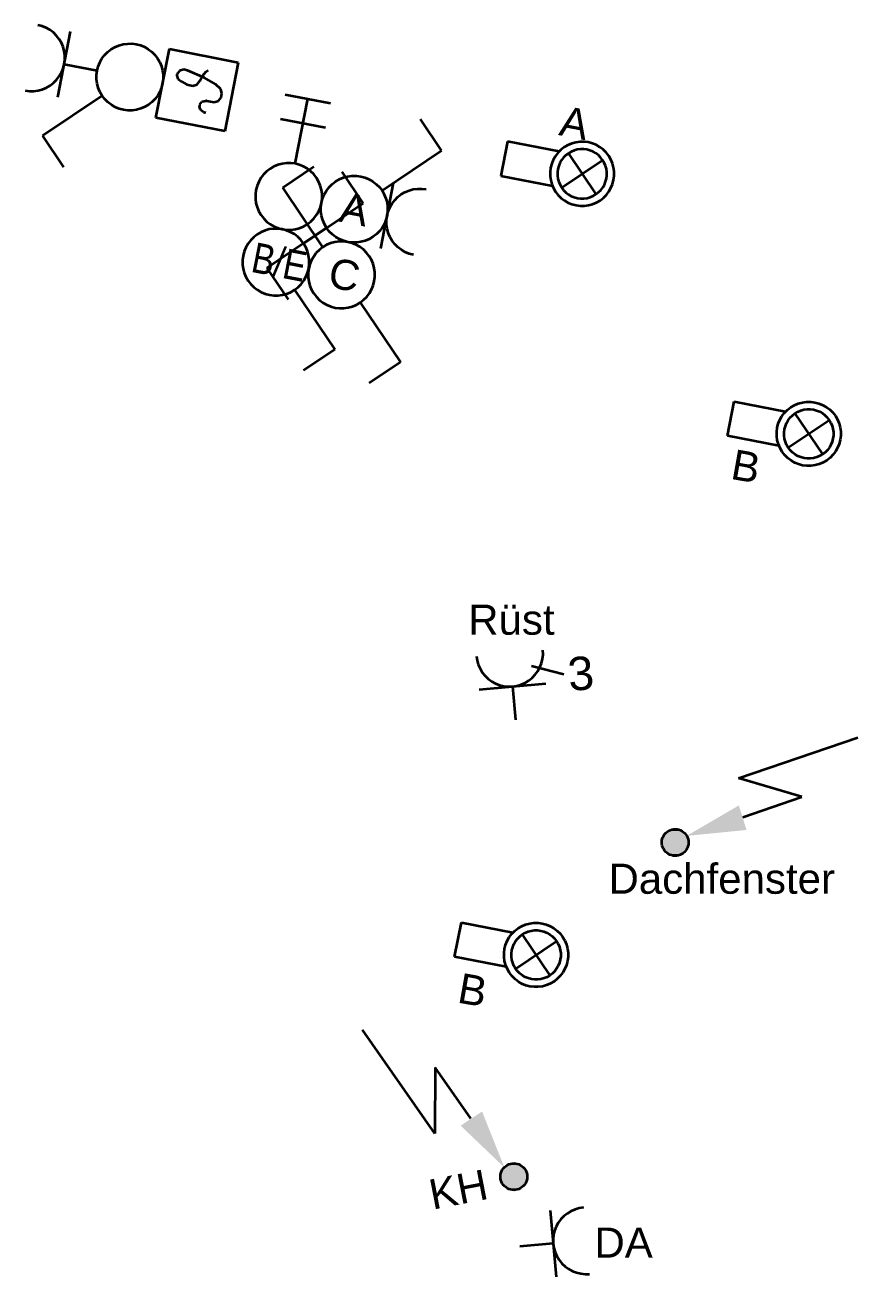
# Model space of a CAD drawing. Extents: x 800 to 1481, y 55 to 490.
# Drawn here: x 1322.61 to 1347.53, y 335.06 to 372.51 of the extents above; entities that cross this region are included whole.
import ezdxf

# ---------------------------------------------------------------- set-up
doc = ezdxf.new("R2010")
doc.units = 0
doc.layers.get('0').update_dxf_attribs({"lineweight": 18})
for name, color, linetype, lineweight, true_color in [('E_Kraft', 1, 'Continuous', 35, 0xff0000), ('E_Licht', 7, 'Continuous', 35, 0x0080ff), ('E_RTH', 5, 'Continuous', 35, 0x0000ff), ('E_Starkstrom', 1, 'Continuous', 35, 0xff0000)]:
    doc.layers.add(name, color=color, linetype=linetype, lineweight=lineweight, true_color=true_color)
doc.styles.get("Standard").update_dxf_attribs({"font": 'arial.ttf'})

# ---------------------------------------------------------------- blocks, each defined once
blk = doc.blocks.new('Storentaster_ UP-A0Q9B2D5AY', base_point=(1329.499, 366.384))
at = {"color": 0, "lineweight": -2}
for p, q in [((1330.389, 370.434), (1331.744, 370.17)), ((1330.688, 368.363), (1331.066, 370.302)), ((1330.247, 369.707), (1331.602, 369.443)), ((1329.938, 368.211), (1329.835, 368.131)), ((1330.051, 368.277), (1329.938, 368.211)), ((1330.172, 368.327), (1330.051, 368.277)), ((1330.298, 368.362), (1330.172, 368.327)), ((1330.428, 368.379), (1330.298, 368.362)), ((1330.559, 368.38), (1330.428, 368.379)), ((1330.688, 368.363), (1330.559, 368.38)), ((1330.815, 368.33), (1330.688, 368.363)), ((1330.936, 368.28), (1330.815, 368.33)), ((1331.049, 368.215), (1330.936, 368.28)), ((1331.154, 368.136), (1331.049, 368.215)), ((1329.599, 367.821), (1329.549, 367.699)), ((1329.664, 367.934), (1329.599, 367.821)), ((1329.743, 368.038), (1329.664, 367.934)), ((1329.835, 368.131), (1329.743, 368.038)), ((1331.246, 368.044), (1331.154, 368.136)), ((1331.326, 367.94), (1331.246, 368.044)), ((1331.392, 367.827), (1331.326, 367.94)), ((1331.443, 367.707), (1331.392, 367.827)), ((1329.516, 367.573), (1329.499, 367.443)), ((1329.499, 367.443), (1329.499, 367.312)), ((1329.549, 367.699), (1329.516, 367.573)), ((1331.477, 367.581), (1331.443, 367.707)), ((1331.495, 367.451), (1331.477, 367.581)), ((1331.495, 367.32), (1331.495, 367.451)), ((1329.499, 367.312), (1329.517, 367.183)), ((1329.517, 367.183), (1329.551, 367.057)), ((1329.551, 367.057), (1329.602, 366.936)), ((1331.396, 366.943), (1331.445, 367.064)), ((1331.445, 367.064), (1331.479, 367.19)), ((1331.479, 367.19), (1331.495, 367.32)), ((1329.602, 366.936), (1329.668, 366.823)), ((1329.668, 366.823), (1329.748, 366.719)), ((1329.748, 366.719), (1329.841, 366.627)), ((1331.159, 366.632), (1331.251, 366.725)), ((1331.251, 366.725), (1331.331, 366.829)), ((1331.331, 366.829), (1331.396, 366.943)), ((1329.841, 366.627), (1329.945, 366.548)), ((1329.945, 366.548), (1330.058, 366.483)), ((1330.058, 366.483), (1330.179, 366.434)), ((1330.179, 366.434), (1330.306, 366.4)), ((1330.306, 366.4), (1330.436, 366.384)), ((1330.436, 366.384), (1330.566, 366.384)), ((1330.566, 366.384), (1330.696, 366.402)), ((1330.696, 366.402), (1330.822, 366.436)), ((1330.822, 366.436), (1330.943, 366.487)), ((1330.943, 366.487), (1331.056, 366.552)), ((1331.056, 366.552), (1331.159, 366.632))]:
    blk.add_line(p, q, dxfattribs=at)
blk = doc.blocks.new('Steckdose T13_ UP_ 3-fach-A0Q9B2DHAY', base_point=(1336.113, 351.726))
at = {"color": 0, "linetype": 'ByBlock', "lineweight": -2, "ltscale": 0.35}
for p, q in [((1336.113, 353.631), (1336.133, 353.502)), ((1338.094, 353.544), (1338.109, 353.674)), ((1338.109, 353.674), (1338.106, 353.805)), ((1336.133, 353.502), (1336.17, 353.376)), ((1336.17, 353.376), (1336.222, 353.256)), ((1336.222, 353.256), (1336.29, 353.144)), ((1337.762, 353.342), (1338.732, 353.087)), ((1337.953, 353.181), (1338.016, 353.295)), ((1338.016, 353.295), (1338.063, 353.417)), ((1338.063, 353.417), (1338.094, 353.544)), ((1336.29, 353.144), (1336.372, 353.042)), ((1336.372, 353.042), (1336.467, 352.952)), ((1336.467, 352.952), (1336.572, 352.875)), ((1336.572, 352.875), (1336.687, 352.812)), ((1337.451, 352.778), (1337.571, 352.831)), ((1337.571, 352.831), (1337.683, 352.899)), ((1337.683, 352.899), (1337.785, 352.981)), ((1337.785, 352.981), (1337.875, 353.075)), ((1337.875, 353.075), (1337.953, 353.181)), ((1336.2, 352.635), (1338.193, 352.809)), ((1336.687, 352.812), (1336.809, 352.764)), ((1336.809, 352.764), (1336.936, 352.733)), ((1336.936, 352.733), (1337.066, 352.719)), ((1337.066, 352.719), (1337.197, 352.722)), ((1337.197, 352.722), (1337.326, 352.742)), ((1337.197, 352.722), (1337.284, 351.726)), ((1337.326, 352.742), (1337.451, 352.778))]:
    blk.add_line(p, q, dxfattribs=at)
at = {"color": 0, "linetype": 'ByBlock', "lineweight": -2, "ltscale": 0.35, "insert": (1338.807, 353.578), "char_height": 1, "attachment_point": 1, "rotation": 4.9956}
blk.add_mtext('{\\fArial;3}', dxfattribs=at)
blk = doc.blocks.new('Bauteilbeschriftung-A0Q9B2DJAY', base_point=(1335.868, 354.27))
at = {"color": 0, "linetype": 'ByBlock', "lineweight": -2, "ltscale": 0.35, "insert": (1335.868, 355.17), "char_height": 0.9, "attachment_point": 1}
blk.add_mtext('{\\fArial;Rüst}', dxfattribs=at)
blk = doc.blocks.new('Steckdose T13_ UP-A0Q9B2DPAY', base_point=(1337.416, 335.055))
at = {"color": 0, "linetype": 'ByBlock', "lineweight": -2, "ltscale": 0.35}
for p, q in [((1339.192, 337.115), (1339.067, 337.078)), ((1339.321, 337.135), (1339.192, 337.115)), ((1338.325, 337.048), (1338.499, 335.055)), ((1338.643, 336.782), (1338.565, 336.676)), ((1338.733, 336.876), (1338.643, 336.782)), ((1338.835, 336.958), (1338.733, 336.876)), ((1338.947, 337.026), (1338.835, 336.958)), ((1339.067, 337.078), (1338.947, 337.026)), ((1338.455, 336.439), (1338.424, 336.312)), ((1338.502, 336.561), (1338.455, 336.439)), ((1338.565, 336.676), (1338.502, 336.561)), ((1338.412, 336.052), (1337.416, 335.965)), ((1338.424, 336.312), (1338.41, 336.182)), ((1338.41, 336.182), (1338.412, 336.052)), ((1338.412, 336.052), (1338.432, 335.922)), ((1338.432, 335.922), (1338.469, 335.797)), ((1338.469, 335.797), (1338.522, 335.677)), ((1338.522, 335.677), (1338.589, 335.565)), ((1338.589, 335.565), (1338.671, 335.463)), ((1338.671, 335.463), (1338.766, 335.373)), ((1338.766, 335.373), (1338.871, 335.295)), ((1338.871, 335.295), (1338.986, 335.232)), ((1338.986, 335.232), (1339.108, 335.185)), ((1339.108, 335.185), (1339.235, 335.154)), ((1339.235, 335.154), (1339.365, 335.14)), ((1339.365, 335.14), (1339.496, 335.142))]:
    blk.add_line(p, q, dxfattribs=at)
blk = doc.blocks.new('Bauteilbeschriftung-A0Q9B2DRAY', base_point=(1339.645, 335.634))
at = {"color": 0, "linetype": 'ByBlock', "lineweight": -2, "ltscale": 0.35, "insert": (1339.645, 336.534), "char_height": 0.9, "attachment_point": 1}
blk.add_mtext('{\\fArial;DA}', dxfattribs=at)
blk = doc.blocks.new('Schalter_ Schema 1_ UP-A0Q9B2DTAY', base_point=(1329.116, 362.175))
at = {"color": 0, "linetype": 'ByBlock', "lineweight": -2, "ltscale": 0.35}
for p, q in [((1332.728, 367.18), (1332.098, 368.115)), ((1330.944, 365.977), (1332.728, 367.18)), ((1329.669, 366.314), (1329.556, 366.248)), ((1329.789, 366.364), (1329.669, 366.314)), ((1329.916, 366.399), (1329.789, 366.364)), ((1330.045, 366.416), (1329.916, 366.399)), ((1330.176, 366.417), (1330.045, 366.416)), ((1330.306, 366.4), (1330.176, 366.417)), ((1330.432, 366.367), (1330.306, 366.4)), ((1330.553, 366.317), (1330.432, 366.367)), ((1330.667, 366.252), (1330.553, 366.317)), ((1329.281, 365.971), (1329.216, 365.857)), ((1329.36, 366.075), (1329.281, 365.971)), ((1329.452, 366.168), (1329.36, 366.075)), ((1329.556, 366.248), (1329.452, 366.168)), ((1330.771, 366.173), (1330.667, 366.252)), ((1330.864, 366.081), (1330.771, 366.173)), ((1330.944, 365.977), (1330.864, 366.081)), ((1331.01, 365.864), (1330.944, 365.977)), ((1329.133, 365.61), (1329.116, 365.48)), ((1329.166, 365.736), (1329.133, 365.61)), ((1329.216, 365.857), (1329.166, 365.736)), ((1331.06, 365.744), (1331.01, 365.864)), ((1331.094, 365.617), (1331.06, 365.744)), ((1331.112, 365.488), (1331.094, 365.617)), ((1329.116, 365.48), (1329.117, 365.349)), ((1329.117, 365.349), (1329.134, 365.22)), ((1329.134, 365.22), (1329.169, 365.094)), ((1331.063, 365.101), (1331.096, 365.227)), ((1331.096, 365.227), (1331.113, 365.357)), ((1331.113, 365.357), (1331.112, 365.488)), ((1329.169, 365.094), (1329.219, 364.973)), ((1329.219, 364.973), (1329.285, 364.86)), ((1329.285, 364.86), (1329.365, 364.756)), ((1330.869, 364.762), (1330.948, 364.866)), ((1330.948, 364.866), (1331.013, 364.98)), ((1331.013, 364.98), (1331.063, 365.101)), ((1329.365, 364.756), (1329.458, 364.664)), ((1329.458, 364.664), (1329.562, 364.585)), ((1329.562, 364.585), (1329.676, 364.52)), ((1329.676, 364.52), (1329.797, 364.47)), ((1329.797, 364.47), (1329.923, 364.437)), ((1329.923, 364.437), (1330.053, 364.421)), ((1330.184, 364.421), (1330.313, 364.439)), ((1330.313, 364.439), (1330.44, 364.473)), ((1330.44, 364.473), (1330.56, 364.523)), ((1330.56, 364.523), (1330.673, 364.589)), ((1330.673, 364.589), (1330.777, 364.669)), ((1330.673, 364.589), (1331.875, 362.805)), ((1330.777, 364.669), (1330.869, 364.762)), ((1330.053, 364.421), (1330.184, 364.421)), ((1331.875, 362.805), (1330.94, 362.175))]:
    blk.add_line(p, q, dxfattribs=at)
blk = doc.blocks.new('Bauteilbeschriftung-A0Q9B2DVAY', base_point=(1329.334, 364.846))
at = {"color": 0, "linetype": 'ByBlock', "lineweight": -2, "ltscale": 0.35, "insert": (1329.507, 366.015), "char_height": 0.9, "attachment_point": 1, "rotation": 348.97}
blk.add_mtext('{\\W0.8;\\fArial;B/E}', dxfattribs=at)
blk = doc.blocks.new('Elektroanschluss-A0Q9B2E1AY', base_point=(1332.705, 337.656))
at = {"color": 0, "linetype": 'ByBlock', "lineweight": -2, "ltscale": 0.35}
for p, q in [((1334.865, 339.346), (1332.705, 342.448)), ((1334.879, 341.323), (1334.865, 339.346)), ((1335.944, 339.793), (1334.879, 341.323)), ((1336.864, 338.209), (1336.887, 338.256)), ((1336.887, 338.256), (1336.916, 338.299)), ((1336.916, 338.299), (1336.951, 338.339)), ((1336.951, 338.339), (1336.99, 338.373)), ((1336.99, 338.373), (1337.034, 338.402)), ((1337.034, 338.402), (1337.081, 338.425)), ((1337.081, 338.425), (1337.13, 338.442)), ((1337.13, 338.442), (1337.182, 338.452)), ((1337.182, 338.452), (1337.234, 338.456)), ((1337.234, 338.456), (1337.286, 338.452)), ((1337.286, 338.452), (1337.337, 338.442)), ((1337.337, 338.442), (1337.387, 338.425)), ((1337.387, 338.425), (1337.434, 338.402)), ((1337.434, 338.402), (1337.477, 338.373)), ((1337.477, 338.373), (1337.517, 338.339)), ((1337.517, 338.339), (1337.551, 338.299)), ((1337.551, 338.299), (1337.58, 338.256)), ((1337.58, 338.256), (1337.603, 338.209)), ((1336.834, 338.056), (1336.837, 338.108)), ((1336.837, 338.004), (1336.834, 338.056)), ((1336.837, 338.108), (1336.847, 338.159)), ((1336.847, 337.952), (1336.837, 338.004)), ((1336.847, 338.159), (1336.864, 338.209)), ((1336.864, 337.903), (1336.847, 337.952)), ((1336.887, 337.856), (1336.864, 337.903)), ((1336.916, 337.812), (1336.887, 337.856)), ((1337.58, 337.856), (1337.551, 337.812)), ((1337.603, 337.903), (1337.58, 337.856)), ((1337.603, 338.209), (1337.62, 338.159)), ((1337.62, 337.952), (1337.603, 337.903)), ((1337.62, 338.159), (1337.63, 338.108)), ((1337.63, 338.004), (1337.62, 337.952)), ((1337.63, 338.108), (1337.634, 338.056)), ((1337.634, 338.056), (1337.63, 338.004)), ((1336.951, 337.773), (1336.916, 337.812)), ((1336.99, 337.739), (1336.951, 337.773)), ((1337.034, 337.709), (1336.99, 337.739)), ((1337.081, 337.686), (1337.034, 337.709)), ((1337.13, 337.67), (1337.081, 337.686)), ((1337.182, 337.659), (1337.13, 337.67)), ((1337.234, 337.656), (1337.182, 337.659)), ((1337.286, 337.659), (1337.234, 337.656)), ((1337.337, 337.67), (1337.286, 337.659)), ((1337.387, 337.686), (1337.337, 337.67)), ((1337.434, 337.709), (1337.387, 337.686)), ((1337.477, 337.739), (1337.434, 337.709)), ((1337.517, 337.773), (1337.477, 337.739)), ((1337.551, 337.812), (1337.517, 337.773))]:
    blk.add_line(p, q, dxfattribs=at)
for points in [[(1336.453, 339.582), (1335.642, 339.582), (1336.284, 340.006)], [(1336.95, 338.332), (1336.453, 339.582), (1335.642, 339.582)], [(1337.62, 338.159), (1336.847, 338.159), (1337.58, 338.256)], [(1336.847, 338.159), (1337.58, 338.256), (1336.887, 338.256)], [(1337.58, 338.256), (1336.887, 338.256), (1337.517, 338.339)], [(1336.887, 338.256), (1337.517, 338.339), (1336.951, 338.339)], [(1337.517, 338.339), (1336.951, 338.339), (1337.434, 338.402)], [(1336.951, 338.339), (1337.434, 338.402), (1337.034, 338.402)], [(1337.517, 338.339), (1336.951, 338.339), (1337.517, 338.339)], [(1336.951, 338.339), (1337.517, 338.339), (1336.951, 338.339)], [(1337.434, 338.402), (1337.034, 338.402), (1337.337, 338.442)], [(1337.034, 338.402), (1337.337, 338.442), (1337.13, 338.442)], [(1337.337, 338.442), (1337.13, 338.442), (1337.234, 338.456)], [(1337.634, 338.056), (1336.834, 338.056), (1337.62, 338.159)], [(1336.834, 338.056), (1337.62, 338.159), (1336.847, 338.159)], [(1336.847, 337.952), (1337.634, 338.056), (1336.834, 338.056)], [(1337.62, 337.952), (1336.847, 337.952), (1337.634, 338.056)], [(1336.887, 337.856), (1337.62, 337.952), (1336.847, 337.952)], [(1337.58, 337.856), (1336.887, 337.856), (1337.62, 337.952)], [(1336.951, 337.773), (1337.58, 337.856), (1336.887, 337.856)], [(1337.517, 337.773), (1336.951, 337.773), (1337.58, 337.856)], [(1337.034, 337.709), (1337.517, 337.773), (1336.951, 337.773)], [(1337.434, 337.709), (1337.034, 337.709), (1337.517, 337.773)], [(1337.13, 337.67), (1337.434, 337.709), (1337.034, 337.709)], [(1337.337, 337.67), (1337.13, 337.67), (1337.434, 337.709)], [(1337.234, 337.656), (1337.337, 337.67), (1337.13, 337.67)]]:
    blk.add_solid(points, dxfattribs=at)
blk = doc.blocks.new('Bauteilbeschriftung-A0Q9B2E3AY', base_point=(1334.629, 337.065))
at = {"color": 0, "linetype": 'ByBlock', "lineweight": -2, "ltscale": 0.35, "insert": (1334.629, 337.949), "char_height": 0.9, "attachment_point": 1, "rotation": 11.03}
blk.add_mtext('{\\fArial;KH}', dxfattribs=at)
blk = doc.blocks.new('Schalter_ Schema 3_ UP-A0Q9B2E5AY', base_point=(1330.317, 361.792))
at = {"color": 0, "linetype": 'ByBlock', "lineweight": -2, "ltscale": 0.35}
for p, q in [((1330.317, 367.65), (1331.252, 368.28)), ((1331.519, 365.865), (1330.317, 367.65)), ((1331.632, 365.931), (1331.519, 365.865)), ((1331.752, 365.982), (1331.632, 365.931)), ((1331.879, 366.016), (1331.752, 365.982)), ((1332.008, 366.034), (1331.879, 366.016)), ((1332.139, 366.034), (1332.008, 366.034)), ((1332.269, 366.018), (1332.139, 366.034)), ((1332.395, 365.984), (1332.269, 366.018)), ((1332.516, 365.935), (1332.395, 365.984)), ((1332.63, 365.87), (1332.516, 365.935)), ((1331.244, 365.588), (1331.179, 365.475)), ((1331.323, 365.692), (1331.244, 365.588)), ((1331.415, 365.785), (1331.323, 365.692)), ((1331.519, 365.865), (1331.415, 365.785)), ((1332.734, 365.79), (1332.63, 365.87)), ((1332.827, 365.698), (1332.734, 365.79)), ((1332.907, 365.595), (1332.827, 365.698)), ((1332.973, 365.482), (1332.907, 365.595)), ((1331.096, 365.227), (1331.079, 365.098)), ((1331.129, 365.354), (1331.096, 365.227)), ((1331.179, 365.475), (1331.129, 365.354)), ((1333.023, 365.361), (1332.973, 365.482)), ((1333.058, 365.235), (1333.023, 365.361)), ((1333.075, 365.105), (1333.058, 365.235)), ((1331.079, 365.098), (1331.08, 364.967)), ((1331.08, 364.967), (1331.097, 364.837)), ((1331.097, 364.837), (1331.132, 364.711)), ((1333.026, 364.718), (1333.059, 364.845)), ((1333.059, 364.845), (1333.076, 364.974)), ((1333.076, 364.974), (1333.075, 365.105)), ((1331.132, 364.711), (1331.182, 364.59)), ((1331.182, 364.59), (1331.248, 364.477)), ((1331.248, 364.477), (1331.328, 364.374)), ((1332.832, 364.38), (1332.911, 364.484)), ((1332.911, 364.484), (1332.976, 364.597)), ((1332.976, 364.597), (1333.026, 364.718)), ((1331.328, 364.374), (1331.421, 364.282)), ((1331.421, 364.282), (1331.525, 364.202)), ((1331.525, 364.202), (1331.639, 364.137)), ((1331.639, 364.137), (1331.76, 364.088)), ((1331.76, 364.088), (1331.886, 364.054)), ((1332.276, 364.056), (1332.403, 364.09)), ((1332.403, 364.09), (1332.523, 364.141)), ((1332.523, 364.141), (1332.636, 364.207)), ((1332.636, 364.207), (1332.74, 364.287)), ((1332.636, 364.207), (1333.838, 362.422)), ((1332.74, 364.287), (1332.832, 364.38)), ((1331.886, 364.054), (1332.016, 364.038)), ((1332.016, 364.038), (1332.147, 364.038)), ((1332.147, 364.038), (1332.276, 364.056)), ((1333.838, 362.422), (1332.903, 361.792))]:
    blk.add_line(p, q, dxfattribs=at)
blk = doc.blocks.new('Bauteilbeschriftung-A0Q9B2E7AY', base_point=(1331.633, 364.531))
at = {"color": 0, "linetype": 'ByBlock', "lineweight": -2, "ltscale": 0.35, "insert": (1331.805, 365.567), "char_height": 0.9, "attachment_point": 1, "rotation": 348.97}
blk.add_mtext('{\\fArial;C}', dxfattribs=at)
blk = doc.blocks.new('LED-Deckenleuchte mit Trafotunnel-A0Q9B30ZAY', base_point=(1336.843, 367.1))
at = {"color": 0, "linetype": 'ByBlock', "lineweight": -2, "ltscale": 0.35}
for p, q in [((1337.042, 369.026), (1336.842, 368.001)), ((1338.587, 368.725), (1337.042, 369.026)), ((1338.966, 368.966), (1338.85, 368.918)), ((1339.087, 368.999), (1338.966, 368.966)), ((1339.212, 369.016), (1339.087, 368.999)), ((1339.337, 369.017), (1339.212, 369.016)), ((1339.462, 369.001), (1339.337, 369.017)), ((1339.583, 368.969), (1339.462, 369.001)), ((1339.7, 368.921), (1339.583, 368.969)), ((1338.478, 368.589), (1338.415, 368.48)), ((1338.554, 368.689), (1338.478, 368.589)), ((1338.642, 368.778), (1338.554, 368.689)), ((1338.742, 368.855), (1338.642, 368.778)), ((1338.789, 368.612), (1338.721, 368.543)), ((1338.85, 368.918), (1338.742, 368.855)), ((1338.866, 368.671), (1338.789, 368.612)), ((1338.949, 368.719), (1338.866, 368.671)), ((1338.866, 368.671), (1339.691, 367.446)), ((1339.038, 368.757), (1338.949, 368.719)), ((1339.131, 368.782), (1339.038, 368.757)), ((1339.227, 368.795), (1339.131, 368.782)), ((1339.324, 368.795), (1339.227, 368.795)), ((1339.42, 368.783), (1339.324, 368.795)), ((1339.513, 368.758), (1339.42, 368.783)), ((1339.602, 368.722), (1339.513, 368.758)), ((1339.686, 368.674), (1339.602, 368.722)), ((1339.763, 368.615), (1339.686, 368.674)), ((1339.809, 368.859), (1339.7, 368.921)), ((1339.832, 368.547), (1339.763, 368.615)), ((1339.909, 368.783), (1339.809, 368.859)), ((1339.998, 368.694), (1339.909, 368.783)), ((1340.075, 368.595), (1339.998, 368.694)), ((1340.138, 368.486), (1340.075, 368.595)), ((1338.336, 368.242), (1338.32, 368.117)), ((1338.368, 368.363), (1338.336, 368.242)), ((1338.415, 368.48), (1338.368, 368.363)), ((1338.553, 368.2), (1338.541, 368.104)), ((1338.578, 368.293), (1338.553, 368.2)), ((1338.615, 368.382), (1338.578, 368.293)), ((1338.663, 368.466), (1338.615, 368.382)), ((1338.721, 368.543), (1338.663, 368.466)), ((1338.666, 367.646), (1339.891, 368.471)), ((1339.891, 368.471), (1339.832, 368.547)), ((1339.939, 368.387), (1339.891, 368.471)), ((1339.977, 368.298), (1339.939, 368.387)), ((1340.002, 368.205), (1339.977, 368.298)), ((1340.015, 368.109), (1340.002, 368.205)), ((1340.186, 368.37), (1340.138, 368.486)), ((1340.219, 368.249), (1340.186, 368.37)), ((1340.236, 368.125), (1340.219, 368.249)), ((1336.842, 368.001), (1338.387, 367.7)), ((1338.32, 368.117), (1338.32, 367.992)), ((1338.32, 367.992), (1338.337, 367.867)), ((1338.337, 367.867), (1338.37, 367.746)), ((1338.541, 368.104), (1338.541, 368.007)), ((1338.541, 368.007), (1338.554, 367.911)), ((1338.554, 367.911), (1338.58, 367.818)), ((1338.58, 367.818), (1338.617, 367.729)), ((1339.942, 367.734), (1339.979, 367.824)), ((1339.979, 367.824), (1340.003, 367.917)), ((1340.003, 367.917), (1340.015, 368.013)), ((1340.015, 368.013), (1340.015, 368.109)), ((1340.189, 367.753), (1340.221, 367.875)), ((1340.221, 367.875), (1340.237, 367.999)), ((1340.237, 367.999), (1340.236, 368.125)), ((1338.37, 367.746), (1338.419, 367.63)), ((1338.419, 367.63), (1338.482, 367.522)), ((1338.482, 367.522), (1338.559, 367.422)), ((1338.617, 367.729), (1338.666, 367.646)), ((1338.666, 367.646), (1338.725, 367.569)), ((1338.725, 367.569), (1338.793, 367.501)), ((1338.793, 367.501), (1338.87, 367.443)), ((1338.87, 367.443), (1338.954, 367.395)), ((1339.607, 367.397), (1339.691, 367.446)), ((1339.691, 367.446), (1339.767, 367.505)), ((1339.767, 367.505), (1339.835, 367.573)), ((1339.835, 367.573), (1339.894, 367.65)), ((1339.894, 367.65), (1339.942, 367.734)), ((1340.003, 367.428), (1340.079, 367.528)), ((1340.079, 367.528), (1340.141, 367.637)), ((1340.141, 367.637), (1340.189, 367.753)), ((1338.559, 367.422), (1338.648, 367.334)), ((1338.648, 367.334), (1338.748, 367.258)), ((1338.748, 367.258), (1338.857, 367.195)), ((1338.857, 367.195), (1338.973, 367.148)), ((1338.954, 367.395), (1339.044, 367.358)), ((1338.973, 367.148), (1339.095, 367.116)), ((1339.044, 367.358), (1339.137, 367.333)), ((1339.095, 367.116), (1339.219, 367.1)), ((1339.137, 367.333), (1339.233, 367.321)), ((1339.219, 367.1), (1339.345, 367.1)), ((1339.233, 367.321), (1339.329, 367.321)), ((1339.329, 367.321), (1339.425, 367.334)), ((1339.345, 367.1), (1339.469, 367.117)), ((1339.425, 367.334), (1339.518, 367.36)), ((1339.469, 367.117), (1339.59, 367.15)), ((1339.518, 367.36), (1339.607, 367.397)), ((1339.59, 367.15), (1339.706, 367.199)), ((1339.706, 367.199), (1339.815, 367.262)), ((1339.815, 367.262), (1339.914, 367.339)), ((1339.914, 367.339), (1340.003, 367.428))]:
    blk.add_line(p, q, dxfattribs=at)
blk = doc.blocks.new('Bauteilbeschriftung-A0Q9B311AY', base_point=(1338.552, 369.061))
at = {"color": 0, "linetype": 'ByBlock', "lineweight": -2, "ltscale": 0.35, "insert": (1338.724, 370.105), "char_height": 0.9, "attachment_point": 1, "rotation": 348.97}
blk.add_mtext('{\\fArial;A}', dxfattribs=at)
blk = doc.blocks.new('Schalter-Schema3_Steckdose T13_ Gr.1_ UP-A0Q9B32VAY', base_point=(1329.847, 364.303))
at = {"color": 0, "lineweight": -2}
for p, q in [((1335.074, 368.76), (1334.444, 369.695)), ((1333.289, 367.558), (1335.074, 368.76)), ((1331.798, 367.748), (1331.901, 367.828)), ((1331.901, 367.828), (1332.014, 367.894)), ((1332.014, 367.894), (1332.135, 367.945)), ((1332.135, 367.945), (1332.261, 367.979)), ((1332.261, 367.979), (1332.391, 367.997)), ((1332.391, 367.997), (1332.522, 367.997)), ((1332.522, 367.997), (1332.651, 367.981)), ((1332.651, 367.981), (1332.778, 367.947)), ((1332.778, 367.947), (1332.899, 367.898)), ((1332.899, 367.898), (1333.013, 367.833)), ((1333.013, 367.833), (1333.117, 367.753)), ((1331.512, 367.317), (1331.562, 367.438)), ((1331.562, 367.438), (1331.627, 367.551)), ((1331.627, 367.551), (1331.706, 367.655)), ((1331.706, 367.655), (1331.798, 367.748)), ((1333.117, 367.753), (1333.209, 367.661)), ((1333.209, 367.661), (1333.289, 367.558)), ((1333.25, 365.826), (1333.633, 367.789)), ((1333.289, 367.558), (1333.355, 367.445)), ((1333.355, 367.445), (1333.406, 367.324)), ((1333.761, 367.366), (1333.864, 367.446)), ((1333.864, 367.446), (1333.977, 367.512)), ((1333.977, 367.512), (1334.098, 367.562)), ((1334.098, 367.562), (1334.224, 367.596)), ((1334.224, 367.596), (1334.354, 367.614)), ((1334.354, 367.614), (1334.485, 367.614)), ((1334.485, 367.614), (1334.615, 367.598)), ((1331.462, 367.061), (1331.479, 367.19)), ((1331.463, 366.93), (1331.462, 367.061)), ((1331.479, 367.19), (1331.512, 367.317)), ((1333.406, 367.324), (1333.44, 367.198)), ((1333.44, 367.198), (1333.458, 367.068)), ((1333.458, 367.068), (1333.458, 366.937)), ((1333.475, 366.934), (1333.525, 367.055)), ((1333.525, 367.055), (1333.59, 367.169)), ((1333.59, 367.169), (1333.669, 367.273)), ((1333.669, 367.273), (1333.761, 367.366)), ((1331.48, 366.8), (1331.463, 366.93)), ((1331.514, 366.674), (1331.48, 366.8)), ((1333.408, 366.681), (1333.359, 366.56)), ((1333.442, 366.808), (1333.408, 366.681)), ((1333.425, 366.678), (1333.442, 366.808)), ((1333.458, 366.937), (1333.442, 366.808)), ((1333.442, 366.808), (1333.475, 366.934)), ((1331.631, 366.44), (1329.846, 365.238)), ((1331.565, 366.553), (1331.514, 366.674)), ((1331.631, 366.44), (1331.565, 366.553)), ((1331.711, 366.337), (1331.631, 366.44)), ((1331.804, 366.245), (1331.711, 366.337)), ((1333.215, 366.343), (1333.122, 366.25)), ((1333.294, 366.447), (1333.215, 366.343)), ((1333.359, 366.56), (1333.294, 366.447)), ((1333.426, 366.547), (1333.425, 366.678)), ((1333.443, 366.418), (1333.426, 366.547)), ((1333.478, 366.291), (1333.443, 366.418)), ((1331.908, 366.165), (1331.804, 366.245)), ((1332.021, 366.1), (1331.908, 366.165)), ((1332.142, 366.051), (1332.021, 366.1)), ((1332.269, 366.018), (1332.142, 366.051)), ((1332.399, 366.001), (1332.269, 366.018)), ((1332.529, 366.001), (1332.399, 366.001)), ((1332.659, 366.019), (1332.529, 366.001)), ((1332.785, 366.053), (1332.659, 366.019)), ((1332.906, 366.104), (1332.785, 366.053)), ((1333.019, 366.17), (1332.906, 366.104)), ((1333.122, 366.25), (1333.019, 366.17)), ((1333.528, 366.171), (1333.478, 366.291)), ((1333.594, 366.058), (1333.528, 366.171)), ((1333.674, 365.954), (1333.594, 366.058)), ((1333.767, 365.862), (1333.674, 365.954)), ((1333.871, 365.783), (1333.767, 365.862)), ((1333.984, 365.718), (1333.871, 365.783)), ((1334.105, 365.668), (1333.984, 365.718)), ((1334.232, 365.635), (1334.105, 365.668)), ((1329.846, 365.238), (1330.477, 364.303))]:
    blk.add_line(p, q, dxfattribs=at)
blk = doc.blocks.new('Bauteilbeschriftung-A0Q9B32XAY', base_point=(1331.963, 366.477))
at = {"color": 0, "linetype": 'ByBlock', "lineweight": -2, "ltscale": 0.35, "insert": (1332.135, 367.521), "char_height": 0.9, "attachment_point": 1, "rotation": 348.97}
blk.add_mtext('{\\fArial;A}', dxfattribs=at)
blk = doc.blocks.new('Temperaturmelder_ UP-A0Q9B3S5AY', base_point=(1326.523, 369.331))
at = {"color": 0, "linetype": 'ByBlock', "lineweight": -2, "ltscale": 0.35}
for p, q in [((1326.523, 369.733), (1326.925, 371.794)), ((1326.925, 371.794), (1328.986, 371.392)), ((1327.355, 371.175), (1327.225, 371.139)), ((1327.472, 371.152), (1327.355, 371.175)), ((1328.986, 371.392), (1328.585, 369.331)), ((1327.153, 371.036), (1327.151, 371.027)), ((1327.151, 371.027), (1327.151, 371.017)), ((1327.151, 371.017), (1327.151, 371.007)), ((1327.151, 371.007), (1327.154, 370.997)), ((1327.156, 371.046), (1327.153, 371.036)), ((1327.154, 370.997), (1327.179, 370.904)), ((1327.161, 371.055), (1327.156, 371.046)), ((1327.166, 371.063), (1327.161, 371.055)), ((1327.225, 371.139), (1327.166, 371.063)), ((1327.179, 370.904), (1327.286, 370.822)), ((1327.286, 370.822), (1327.451, 370.729)), ((1327.979, 370.931), (1327.472, 371.152)), ((1327.757, 370.73), (1327.839, 370.837)), ((1327.839, 370.837), (1327.932, 371.002)), ((1327.932, 371.002), (1328.014, 371.108)), ((1328.31, 370.745), (1327.979, 370.931)), ((1328.014, 371.108), (1328.084, 371.156)), ((1327.451, 370.729), (1327.628, 370.694)), ((1327.628, 370.694), (1327.757, 370.73)), ((1328.464, 370.593), (1328.31, 370.745)), ((1328.5, 370.463), (1328.464, 370.593)), ((1328.477, 370.346), (1328.5, 370.463)), ((1327.825, 370.102), (1327.824, 370.095)), ((1327.824, 370.095), (1327.825, 370.087)), ((1327.826, 370.109), (1327.825, 370.102)), ((1327.825, 370.087), (1327.826, 370.08)), ((1327.829, 370.116), (1327.826, 370.109)), ((1327.85, 369.996), (1327.826, 370.08)), ((1327.832, 370.123), (1327.829, 370.116)), ((1327.836, 370.129), (1327.832, 370.123)), ((1327.836, 370.129), (1327.889, 370.198)), ((1327.894, 370.204), (1327.889, 370.198)), ((1327.899, 370.209), (1327.894, 370.204)), ((1327.905, 370.213), (1327.899, 370.209)), ((1327.912, 370.216), (1327.905, 370.213)), ((1327.919, 370.218), (1327.912, 370.216)), ((1327.919, 370.218), (1328.013, 370.244)), ((1328.021, 370.246), (1328.013, 370.244)), ((1328.03, 370.247), (1328.021, 370.246)), ((1328.039, 370.247), (1328.03, 370.247)), ((1328.047, 370.246), (1328.039, 370.247)), ((1328.047, 370.246), (1328.265, 370.203)), ((1328.265, 370.203), (1328.395, 370.239)), ((1328.395, 370.239), (1328.477, 370.346)), ((1328.585, 369.331), (1326.523, 369.733)), ((1327.85, 369.996), (1327.852, 369.989)), ((1327.852, 369.989), (1327.855, 369.982)), ((1327.855, 369.982), (1327.859, 369.976)), ((1327.859, 369.976), (1327.864, 369.971)), ((1327.864, 369.971), (1327.87, 369.966)), ((1327.947, 369.907), (1327.87, 369.966)), ((1327.947, 369.907), (1327.954, 369.902)), ((1327.954, 369.902), (1327.962, 369.898)), ((1327.962, 369.898), (1327.97, 369.895)), ((1327.97, 369.895), (1327.978, 369.892)), ((1328.02, 369.884), (1327.978, 369.892))]:
    blk.add_line(p, q, dxfattribs=at)
blk = doc.blocks.new('Schalter_ Schema 0_ UP-A0Q9B3S7AY', base_point=(1323.129, 368.258))
at = {"color": 0, "linetype": 'ByBlock', "lineweight": -2, "ltscale": 0.35}
for p, q in [((1325.417, 371.9), (1325.544, 371.935)), ((1325.544, 371.935), (1325.673, 371.952)), ((1325.673, 371.952), (1325.804, 371.953)), ((1325.804, 371.953), (1325.934, 371.936)), ((1325.934, 371.936), (1326.06, 371.903)), ((1324.909, 371.507), (1324.988, 371.611)), ((1324.988, 371.611), (1325.08, 371.704)), ((1325.08, 371.704), (1325.184, 371.784)), ((1325.184, 371.784), (1325.297, 371.85)), ((1325.297, 371.85), (1325.417, 371.9)), ((1326.06, 371.903), (1326.181, 371.853)), ((1326.181, 371.853), (1326.295, 371.788)), ((1326.295, 371.788), (1326.399, 371.709)), ((1326.399, 371.709), (1326.492, 371.617)), ((1326.492, 371.617), (1326.572, 371.513)), ((1324.761, 371.146), (1324.794, 371.272)), ((1324.794, 371.272), (1324.844, 371.393)), ((1324.844, 371.393), (1324.909, 371.507)), ((1326.572, 371.513), (1326.638, 371.4)), ((1326.638, 371.4), (1326.688, 371.28)), ((1326.688, 371.28), (1326.723, 371.154)), ((1324.744, 371.016), (1324.761, 371.146)), ((1324.745, 370.885), (1324.744, 371.016)), ((1324.763, 370.756), (1324.745, 370.885)), ((1326.723, 371.154), (1326.74, 371.024)), ((1326.741, 370.893), (1326.724, 370.763)), ((1326.74, 371.024), (1326.741, 370.893)), ((1324.797, 370.629), (1324.763, 370.756)), ((1324.847, 370.509), (1324.797, 370.629)), ((1324.913, 370.396), (1324.847, 370.509)), ((1326.641, 370.516), (1326.576, 370.402)), ((1326.691, 370.637), (1326.641, 370.516)), ((1326.724, 370.763), (1326.691, 370.637)), ((1324.913, 370.396), (1323.129, 369.193)), ((1324.993, 370.292), (1324.913, 370.396)), ((1325.086, 370.2), (1324.993, 370.292)), ((1325.19, 370.121), (1325.086, 370.2)), ((1325.304, 370.056), (1325.19, 370.121)), ((1325.425, 370.006), (1325.304, 370.056)), ((1326.188, 370.06), (1326.068, 370.009)), ((1326.301, 370.125), (1326.188, 370.06)), ((1326.405, 370.205), (1326.301, 370.125)), ((1326.497, 370.298), (1326.405, 370.205)), ((1326.576, 370.402), (1326.497, 370.298)), ((1325.551, 369.973), (1325.425, 370.006)), ((1325.681, 369.957), (1325.551, 369.973)), ((1325.812, 369.957), (1325.681, 369.957)), ((1325.942, 369.975), (1325.812, 369.957)), ((1326.068, 370.009), (1325.942, 369.975)), ((1323.129, 369.193), (1323.759, 368.258))]:
    blk.add_line(p, q, dxfattribs=at)
blk = doc.blocks.new('Steckdose T13_ UP-A0Q9B3S9AY', base_point=(1322.607, 370.356))
at = {"color": 0, "linetype": 'ByBlock', "lineweight": -2, "ltscale": 0.35}
for p, q in [((1323.116, 372.477), (1322.989, 372.51)), ((1323.237, 372.427), (1323.116, 372.477)), ((1323.35, 372.362), (1323.237, 372.427)), ((1323.454, 372.283), (1323.35, 372.362)), ((1323.588, 370.356), (1323.971, 372.319)), ((1323.547, 372.191), (1323.454, 372.283)), ((1323.627, 372.087), (1323.547, 372.191)), ((1323.693, 371.974), (1323.627, 372.087)), ((1323.744, 371.854), (1323.693, 371.974)), ((1323.778, 371.727), (1323.744, 371.854)), ((1323.796, 371.598), (1323.778, 371.727)), ((1323.796, 371.467), (1323.796, 371.598)), ((1323.697, 371.09), (1323.746, 371.211)), ((1323.746, 371.211), (1323.779, 371.337)), ((1323.779, 371.337), (1323.796, 371.467)), ((1323.779, 371.337), (1324.761, 371.146)), ((1323.46, 370.779), (1323.552, 370.872)), ((1323.552, 370.872), (1323.632, 370.976)), ((1323.632, 370.976), (1323.697, 371.09)), ((1322.607, 370.547), (1322.736, 370.53)), ((1322.736, 370.53), (1322.867, 370.531)), ((1322.867, 370.531), (1322.997, 370.548)), ((1322.997, 370.548), (1323.123, 370.583)), ((1323.123, 370.583), (1323.244, 370.633)), ((1323.244, 370.633), (1323.357, 370.699)), ((1323.357, 370.699), (1323.46, 370.779))]:
    blk.add_line(p, q, dxfattribs=at)
blk = doc.blocks.new('Elektroanschluss-A0Q9B3UHAY', base_point=(1341.66, 347.654))
at = {"color": 0, "linetype": 'ByBlock', "lineweight": -2, "ltscale": 0.35}
for p, q in [((1343.954, 349.975), (1347.532, 351.195)), ((1345.85, 349.416), (1343.954, 349.975)), ((1344.086, 348.814), (1345.85, 349.416)), ((1341.747, 348.304), (1341.783, 348.342)), ((1341.783, 348.342), (1341.823, 348.376)), ((1341.823, 348.376), (1341.867, 348.404)), ((1341.867, 348.404), (1341.914, 348.427)), ((1341.914, 348.427), (1341.964, 348.443)), ((1341.964, 348.443), (1342.015, 348.452)), ((1342.015, 348.452), (1342.067, 348.454)), ((1342.067, 348.454), (1342.12, 348.45)), ((1342.12, 348.45), (1342.171, 348.439)), ((1342.171, 348.439), (1342.22, 348.421)), ((1342.22, 348.421), (1342.267, 348.397)), ((1342.267, 348.397), (1342.309, 348.367)), ((1342.309, 348.367), (1342.348, 348.332)), ((1342.348, 348.332), (1342.382, 348.292)), ((1341.66, 348.062), (1341.665, 348.114)), ((1341.663, 348.009), (1341.66, 348.062)), ((1341.672, 347.958), (1341.663, 348.009)), ((1341.665, 348.114), (1341.676, 348.165)), ((1341.688, 347.908), (1341.672, 347.958)), ((1341.676, 348.165), (1341.694, 348.214)), ((1341.694, 348.214), (1341.718, 348.261)), ((1341.718, 348.261), (1341.747, 348.304)), ((1342.382, 348.292), (1342.41, 348.248)), ((1342.41, 348.248), (1342.433, 348.201)), ((1342.433, 348.201), (1342.448, 348.151)), ((1342.456, 347.995), (1342.445, 347.944)), ((1342.448, 348.151), (1342.458, 348.099)), ((1342.46, 348.047), (1342.456, 347.995)), ((1342.458, 348.099), (1342.46, 348.047)), ((1341.71, 347.861), (1341.688, 347.908)), ((1341.739, 347.817), (1341.71, 347.861)), ((1341.772, 347.777), (1341.739, 347.817)), ((1341.811, 347.741), (1341.772, 347.777)), ((1341.854, 347.712), (1341.811, 347.741)), ((1341.901, 347.688), (1341.854, 347.712)), ((1341.95, 347.67), (1341.901, 347.688)), ((1342.001, 347.659), (1341.95, 347.67)), ((1342.053, 347.654), (1342.001, 347.659)), ((1342.105, 347.657), (1342.053, 347.654)), ((1342.157, 347.666), (1342.105, 347.657)), ((1342.207, 347.682), (1342.157, 347.666)), ((1342.254, 347.704), (1342.207, 347.682)), ((1342.298, 347.733), (1342.254, 347.704)), ((1342.338, 347.767), (1342.298, 347.733)), ((1342.373, 347.805), (1342.338, 347.767)), ((1342.403, 347.848), (1342.373, 347.805)), ((1342.427, 347.895), (1342.403, 347.848)), ((1342.445, 347.944), (1342.427, 347.895))]:
    blk.add_line(p, q, dxfattribs=at)
for points in [[(1344.197, 348.428), (1342.708, 348.428), (1343.967, 349.163)], [(1342.401, 348.261), (1341.718, 348.261), (1342.348, 348.332)], [(1341.718, 348.261), (1342.348, 348.332), (1341.775, 348.332)], [(1342.348, 348.332), (1341.775, 348.332), (1342.335, 348.342)], [(1341.775, 348.332), (1342.335, 348.342), (1341.783, 348.342)], [(1342.335, 348.342), (1341.783, 348.342), (1342.267, 348.397)], [(1341.783, 348.342), (1342.267, 348.397), (1341.857, 348.397)], [(1342.267, 348.397), (1341.857, 348.397), (1342.25, 348.404)], [(1341.857, 348.397), (1342.25, 348.404), (1341.867, 348.404)], [(1342.25, 348.404), (1341.867, 348.404), (1342.171, 348.439)], [(1341.867, 348.404), (1342.171, 348.439), (1341.954, 348.439)], [(1342.171, 348.439), (1341.954, 348.439), (1342.146, 348.443)], [(1341.954, 348.439), (1342.146, 348.443), (1341.964, 348.443)], [(1342.146, 348.443), (1341.964, 348.443), (1342.067, 348.454)], [(1342.404, 348.251), (1344.197, 348.428), (1342.708, 348.428)], [(1342.459, 348.062), (1341.66, 348.062), (1342.448, 348.151)], [(1341.66, 348.062), (1342.448, 348.151), (1341.674, 348.151)], [(1341.662, 348.047), (1342.459, 348.062), (1341.66, 348.062)], [(1342.46, 348.047), (1341.662, 348.047), (1342.459, 348.062)], [(1341.672, 347.958), (1342.46, 348.047), (1341.662, 348.047)], [(1342.447, 347.958), (1341.672, 347.958), (1342.46, 348.047)], [(1341.678, 347.944), (1342.447, 347.958), (1341.672, 347.958)], [(1342.448, 348.151), (1341.674, 348.151), (1342.443, 348.165)], [(1341.674, 348.151), (1342.443, 348.165), (1341.676, 348.165)], [(1342.443, 348.165), (1341.676, 348.165), (1342.41, 348.248)], [(1341.676, 348.165), (1342.41, 348.248), (1341.712, 348.248)], [(1342.445, 347.944), (1341.678, 347.944), (1342.447, 347.958)], [(1342.41, 348.248), (1341.712, 348.248), (1342.401, 348.261)], [(1341.712, 348.248), (1342.401, 348.261), (1341.718, 348.261)], [(1341.71, 347.861), (1342.445, 347.944), (1341.678, 347.944)], [(1342.409, 347.861), (1341.71, 347.861), (1342.445, 347.944)], [(1341.72, 347.848), (1342.409, 347.861), (1341.71, 347.861)], [(1342.403, 347.848), (1341.72, 347.848), (1342.409, 347.861)], [(1341.772, 347.777), (1342.403, 347.848), (1341.72, 347.848)], [(1342.346, 347.777), (1341.772, 347.777), (1342.403, 347.848)], [(1341.785, 347.767), (1342.346, 347.777), (1341.772, 347.777)], [(1342.338, 347.767), (1341.785, 347.767), (1342.346, 347.777)], [(1341.854, 347.712), (1342.338, 347.767), (1341.785, 347.767)], [(1342.264, 347.712), (1341.854, 347.712), (1342.338, 347.767)], [(1341.871, 347.704), (1342.264, 347.712), (1341.854, 347.712)], [(1342.254, 347.704), (1341.871, 347.704), (1342.264, 347.712)], [(1341.95, 347.67), (1342.254, 347.704), (1341.871, 347.704)], [(1342.166, 347.67), (1341.95, 347.67), (1342.254, 347.704)], [(1341.975, 347.666), (1342.166, 347.67), (1341.95, 347.67)], [(1342.157, 347.666), (1341.975, 347.666), (1342.166, 347.67)], [(1342.053, 347.654), (1342.157, 347.666), (1341.975, 347.666)]]:
    blk.add_solid(points, dxfattribs=at)
blk = doc.blocks.new('Bauteilbeschriftung-A0Q9B3UJAY', base_point=(1340.066, 346.52))
at = {"color": 0, "linetype": 'ByBlock', "lineweight": -2, "ltscale": 0.35, "insert": (1340.066, 347.42), "char_height": 0.9, "attachment_point": 1}
blk.add_mtext('{\\fArial;Dachfenster}', dxfattribs=at)
blk = doc.blocks.new('LED-Deckenleuchte mit Trafotunnel-A0Q9B3YBAY', base_point=(1335.464, 343.731))
at = {"color": 0, "linetype": 'ByBlock', "lineweight": -2, "ltscale": 0.35}
for p, q in [((1335.463, 344.632), (1335.663, 345.657)), ((1335.663, 345.657), (1337.208, 345.356)), ((1337.175, 345.32), (1337.263, 345.409)), ((1337.263, 345.409), (1337.362, 345.486)), ((1337.362, 345.486), (1337.471, 345.549)), ((1337.471, 345.549), (1337.587, 345.598)), ((1337.486, 345.302), (1337.57, 345.351)), ((1337.57, 345.351), (1337.659, 345.388)), ((1337.587, 345.598), (1337.708, 345.631)), ((1337.659, 345.388), (1337.752, 345.414)), ((1337.708, 345.631), (1337.832, 345.648)), ((1337.752, 345.414), (1337.848, 345.427)), ((1337.832, 345.648), (1337.958, 345.648)), ((1337.848, 345.427), (1337.944, 345.427)), ((1337.944, 345.427), (1338.04, 345.415)), ((1337.958, 345.648), (1338.082, 345.633)), ((1338.04, 345.415), (1338.134, 345.39)), ((1338.082, 345.633), (1338.204, 345.601)), ((1338.134, 345.39), (1338.223, 345.354)), ((1338.204, 345.601), (1338.32, 345.553)), ((1338.223, 345.354), (1338.307, 345.306)), ((1338.32, 345.553), (1338.429, 345.491)), ((1338.429, 345.491), (1338.529, 345.415)), ((1338.529, 345.415), (1338.618, 345.326)), ((1336.957, 344.873), (1336.989, 344.995)), ((1336.989, 344.995), (1337.036, 345.111)), ((1337.036, 345.111), (1337.098, 345.22)), ((1337.098, 345.22), (1337.175, 345.32)), ((1337.199, 344.924), (1337.235, 345.014)), ((1337.235, 345.014), (1337.283, 345.098)), ((1337.283, 345.098), (1337.342, 345.175)), ((1337.287, 344.277), (1338.511, 345.103)), ((1337.342, 345.175), (1337.41, 345.243)), ((1337.41, 345.243), (1337.486, 345.302)), ((1337.486, 345.302), (1338.312, 344.078)), ((1338.307, 345.306), (1338.384, 345.247)), ((1338.384, 345.247), (1338.452, 345.179)), ((1338.452, 345.179), (1338.511, 345.103)), ((1338.511, 345.103), (1338.56, 345.019)), ((1338.56, 345.019), (1338.598, 344.93)), ((1338.618, 345.326), (1338.695, 345.227)), ((1338.695, 345.227), (1338.759, 345.118)), ((1338.759, 345.118), (1338.807, 345.003)), ((1338.807, 345.003), (1338.84, 344.881)), ((1337.008, 344.331), (1335.463, 344.632)), ((1336.941, 344.749), (1336.957, 344.873)), ((1336.941, 344.623), (1336.941, 344.749)), ((1336.958, 344.499), (1336.941, 344.623)), ((1337.162, 344.735), (1337.174, 344.831)), ((1337.162, 344.638), (1337.162, 344.735)), ((1337.175, 344.543), (1337.162, 344.638)), ((1337.174, 344.831), (1337.199, 344.924)), ((1338.598, 344.93), (1338.623, 344.837)), ((1338.623, 344.837), (1338.636, 344.741)), ((1338.636, 344.645), (1338.624, 344.549)), ((1338.636, 344.741), (1338.636, 344.645)), ((1338.84, 344.881), (1338.857, 344.757)), ((1338.858, 344.631), (1338.842, 344.507)), ((1338.857, 344.757), (1338.858, 344.631)), ((1336.991, 344.377), (1336.958, 344.499)), ((1337.04, 344.262), (1336.991, 344.377)), ((1337.103, 344.153), (1337.04, 344.262)), ((1337.201, 344.45), (1337.175, 344.543)), ((1337.238, 344.36), (1337.201, 344.45)), ((1337.287, 344.277), (1337.238, 344.36)), ((1337.346, 344.201), (1337.287, 344.277)), ((1338.515, 344.282), (1338.457, 344.205)), ((1338.563, 344.366), (1338.515, 344.282)), ((1338.6, 344.456), (1338.563, 344.366)), ((1338.624, 344.549), (1338.6, 344.456)), ((1338.762, 344.269), (1338.7, 344.16)), ((1338.81, 344.385), (1338.762, 344.269)), ((1338.842, 344.507), (1338.81, 344.385)), ((1337.18, 344.054), (1337.103, 344.153)), ((1337.269, 343.965), (1337.18, 344.054)), ((1337.369, 343.889), (1337.269, 343.965)), ((1337.415, 344.133), (1337.346, 344.201)), ((1337.478, 343.827), (1337.369, 343.889)), ((1337.492, 344.074), (1337.415, 344.133)), ((1337.575, 344.026), (1337.492, 344.074)), ((1337.665, 343.99), (1337.575, 344.026)), ((1337.758, 343.965), (1337.665, 343.99)), ((1337.854, 343.953), (1337.758, 343.965)), ((1337.951, 343.953), (1337.854, 343.953)), ((1338.046, 343.966), (1337.951, 343.953)), ((1338.14, 343.992), (1338.046, 343.966)), ((1338.229, 344.029), (1338.14, 343.992)), ((1338.312, 344.078), (1338.229, 344.029)), ((1338.389, 344.137), (1338.312, 344.078)), ((1338.436, 343.894), (1338.328, 343.831)), ((1338.457, 344.205), (1338.389, 344.137)), ((1338.535, 343.971), (1338.436, 343.894)), ((1338.624, 344.06), (1338.535, 343.971)), ((1338.7, 344.16), (1338.624, 344.06)), ((1337.594, 343.779), (1337.478, 343.827)), ((1337.716, 343.747), (1337.594, 343.779)), ((1337.841, 343.731), (1337.716, 343.747)), ((1337.966, 343.732), (1337.841, 343.731)), ((1338.091, 343.749), (1337.966, 343.732)), ((1338.212, 343.782), (1338.091, 343.749)), ((1338.328, 343.831), (1338.212, 343.782))]:
    blk.add_line(p, q, dxfattribs=at)
blk = doc.blocks.new('Bauteilbeschriftung-A0Q9B3YDAY', base_point=(1335.511, 343.152))
at = {"color": 0, "linetype": 'ByBlock', "lineweight": -2, "ltscale": 0.35, "insert": (1335.667, 344.157), "char_height": 0.9, "attachment_point": 1, "rotation": 350}
blk.add_mtext('{\\fArial;B}', dxfattribs=at)
blk = doc.blocks.new('LED-Deckenleuchte mit Trafotunnel-A0Q9B3Z9AY', base_point=(1343.623, 359.321))
at = {"color": 0, "linetype": 'ByBlock', "lineweight": -2, "ltscale": 0.35}
for p, q in [((1343.623, 360.221), (1343.823, 361.246)), ((1343.823, 361.246), (1345.368, 360.946)), ((1345.423, 360.999), (1345.522, 361.075)), ((1345.522, 361.075), (1345.631, 361.139)), ((1345.631, 361.139), (1345.746, 361.187)), ((1345.746, 361.187), (1345.868, 361.22)), ((1345.868, 361.22), (1345.992, 361.237)), ((1345.992, 361.237), (1346.118, 361.238)), ((1346.118, 361.238), (1346.242, 361.222)), ((1346.242, 361.222), (1346.364, 361.19)), ((1346.364, 361.19), (1346.48, 361.142)), ((1346.48, 361.142), (1346.589, 361.08)), ((1346.589, 361.08), (1346.689, 361.004)), ((1345.148, 360.584), (1345.196, 360.7)), ((1345.196, 360.7), (1345.258, 360.809)), ((1345.258, 360.809), (1345.334, 360.909)), ((1345.334, 360.909), (1345.423, 360.999)), ((1345.443, 360.687), (1345.502, 360.764)), ((1345.447, 359.866), (1346.671, 360.692)), ((1345.502, 360.764), (1345.57, 360.832)), ((1345.57, 360.832), (1345.646, 360.892)), ((1345.646, 360.892), (1345.73, 360.94)), ((1345.646, 360.892), (1346.472, 359.667)), ((1345.73, 360.94), (1345.819, 360.978)), ((1345.819, 360.978), (1345.912, 361.003)), ((1345.912, 361.003), (1346.008, 361.016)), ((1346.008, 361.016), (1346.104, 361.016)), ((1346.104, 361.016), (1346.2, 361.004)), ((1346.2, 361.004), (1346.293, 360.98)), ((1346.293, 360.98), (1346.383, 360.943)), ((1346.383, 360.943), (1346.467, 360.895)), ((1346.467, 360.895), (1346.544, 360.837)), ((1346.544, 360.837), (1346.612, 360.769)), ((1346.612, 360.769), (1346.671, 360.692)), ((1346.671, 360.692), (1346.72, 360.609)), ((1346.689, 361.004), (1346.778, 360.916)), ((1346.778, 360.916), (1346.855, 360.816)), ((1346.855, 360.816), (1346.918, 360.708)), ((1346.918, 360.708), (1346.967, 360.592)), ((1345.101, 360.338), (1345.116, 360.463)), ((1345.101, 360.212), (1345.101, 360.338)), ((1345.116, 360.463), (1345.148, 360.584)), ((1345.322, 360.324), (1345.334, 360.42)), ((1345.322, 360.228), (1345.322, 360.324)), ((1345.334, 360.42), (1345.359, 360.514)), ((1345.359, 360.514), (1345.395, 360.603)), ((1345.395, 360.603), (1345.443, 360.687)), ((1346.72, 360.609), (1346.757, 360.52)), ((1346.757, 360.52), (1346.783, 360.426)), ((1346.783, 360.426), (1346.796, 360.331)), ((1346.796, 360.331), (1346.796, 360.234)), ((1346.967, 360.592), (1347, 360.471)), ((1347, 360.471), (1347.017, 360.346)), ((1347.017, 360.346), (1347.017, 360.221)), ((1345.168, 359.92), (1343.623, 360.221)), ((1345.118, 360.088), (1345.101, 360.212)), ((1345.151, 359.967), (1345.118, 360.088)), ((1345.2, 359.851), (1345.151, 359.967)), ((1345.335, 360.132), (1345.322, 360.228)), ((1345.361, 360.039), (1345.335, 360.132)), ((1345.398, 359.95), (1345.361, 360.039)), ((1345.447, 359.866), (1345.398, 359.95)), ((1346.723, 359.955), (1346.675, 359.872)), ((1346.759, 360.045), (1346.723, 359.955)), ((1346.784, 360.138), (1346.759, 360.045)), ((1346.796, 360.234), (1346.784, 360.138)), ((1346.97, 359.975), (1346.922, 359.858)), ((1347.002, 360.096), (1346.97, 359.975)), ((1347.017, 360.221), (1347.002, 360.096)), ((1345.263, 359.742), (1345.2, 359.851)), ((1345.34, 359.643), (1345.263, 359.742)), ((1345.429, 359.555), (1345.34, 359.643)), ((1345.506, 359.79), (1345.447, 359.866)), ((1345.574, 359.722), (1345.506, 359.79)), ((1345.651, 359.663), (1345.574, 359.722)), ((1345.735, 359.616), (1345.651, 359.663)), ((1345.825, 359.579), (1345.735, 359.616)), ((1345.918, 359.554), (1345.825, 359.579)), ((1346.299, 359.581), (1346.206, 359.556)), ((1346.389, 359.618), (1346.299, 359.581)), ((1346.472, 359.667), (1346.389, 359.618)), ((1346.548, 359.726), (1346.472, 359.667)), ((1346.616, 359.795), (1346.548, 359.726)), ((1346.675, 359.872), (1346.616, 359.795)), ((1346.784, 359.649), (1346.695, 359.56)), ((1346.86, 359.749), (1346.784, 359.649)), ((1346.922, 359.858), (1346.86, 359.749)), ((1345.529, 359.479), (1345.429, 359.555)), ((1345.638, 359.416), (1345.529, 359.479)), ((1345.754, 359.369), (1345.638, 359.416)), ((1345.876, 359.337), (1345.754, 359.369)), ((1346, 359.321), (1345.876, 359.337)), ((1346.014, 359.542), (1345.918, 359.554)), ((1346.126, 359.321), (1346, 359.321)), ((1346.11, 359.543), (1346.014, 359.542)), ((1346.206, 359.556), (1346.11, 359.543)), ((1346.25, 359.338), (1346.126, 359.321)), ((1346.372, 359.371), (1346.25, 359.338)), ((1346.487, 359.42), (1346.372, 359.371)), ((1346.596, 359.483), (1346.487, 359.42)), ((1346.695, 359.56), (1346.596, 359.483))]:
    blk.add_line(p, q, dxfattribs=at)
blk = doc.blocks.new('Bauteilbeschriftung-A0Q9B3ZBAY', base_point=(1343.688, 358.819))
at = {"color": 0, "linetype": 'ByBlock', "lineweight": -2, "ltscale": 0.35, "insert": (1343.844, 359.824), "char_height": 0.9, "attachment_point": 1, "rotation": 350}
blk.add_mtext('{\\fArial;B}', dxfattribs=at)

msp = doc.modelspace()

# ---------------------------------------------------------------- block references
at = {"layer": 'E_Kraft', "ltscale": 0.35}
for name, p in [('Bauteilbeschriftung-A0Q9B2DJAY', (1335.868, 354.27)), ('Steckdose T13_ UP_ 3-fach-A0Q9B2DHAY', (1336.113, 351.726)), ('Steckdose T13_ UP-A0Q9B2DPAY', (1337.416, 335.055)), ('Bauteilbeschriftung-A0Q9B2DRAY', (1339.645, 335.634))]:
    msp.add_blockref(name, p, dxfattribs=at)
at = {"layer": 'E_Licht', "ltscale": 0.35}
for name, p in [('Steckdose T13_ UP-A0Q9B3S9AY', (1322.607, 370.356)), ('Schalter_ Schema 0_ UP-A0Q9B3S7AY', (1323.129, 368.258)), ('Bauteilbeschriftung-A0Q9B311AY', (1338.552, 369.061)), ('LED-Deckenleuchte mit Trafotunnel-A0Q9B30ZAY', (1336.843, 367.1)), ('Schalter_ Schema 3_ UP-A0Q9B2E5AY', (1330.317, 361.792)), ('Schalter_ Schema 1_ UP-A0Q9B2DTAY', (1329.116, 362.175)), ('Bauteilbeschriftung-A0Q9B32XAY', (1331.963, 366.477)), ('Bauteilbeschriftung-A0Q9B2DVAY', (1329.334, 364.846)), ('Bauteilbeschriftung-A0Q9B2E7AY', (1331.633, 364.531)), ('LED-Deckenleuchte mit Trafotunnel-A0Q9B3Z9AY', (1343.623, 359.321)), ('Bauteilbeschriftung-A0Q9B3ZBAY', (1343.688, 358.819)), ('LED-Deckenleuchte mit Trafotunnel-A0Q9B3YBAY', (1335.464, 343.731)), ('Bauteilbeschriftung-A0Q9B3YDAY', (1335.511, 343.152))]:
    msp.add_blockref(name, p, dxfattribs=at)
at = {"layer": 'E_Licht', "linetype": 'Continuous', "ltscale": 0.35}
for name, p in [('Storentaster_ UP-A0Q9B2D5AY', (1329.499, 366.384)), ('Schalter-Schema3_Steckdose T13_ Gr.1_ UP-A0Q9B32VAY', (1329.847, 364.303))]:
    msp.add_blockref(name, p, dxfattribs=at)
at = {"layer": 'E_RTH', "ltscale": 0.35}
msp.add_blockref('Temperaturmelder_ UP-A0Q9B3S5AY', (1326.523, 369.331), dxfattribs=at)
at = {"layer": 'E_Starkstrom', "ltscale": 0.35}
for name, p in [('Elektroanschluss-A0Q9B3UHAY', (1341.66, 347.654)), ('Bauteilbeschriftung-A0Q9B3UJAY', (1340.066, 346.52)), ('Elektroanschluss-A0Q9B2E1AY', (1332.705, 337.656)), ('Bauteilbeschriftung-A0Q9B2E3AY', (1334.629, 337.065))]:
    msp.add_blockref(name, p, dxfattribs=at)

doc.saveas('drawing.dxf')
